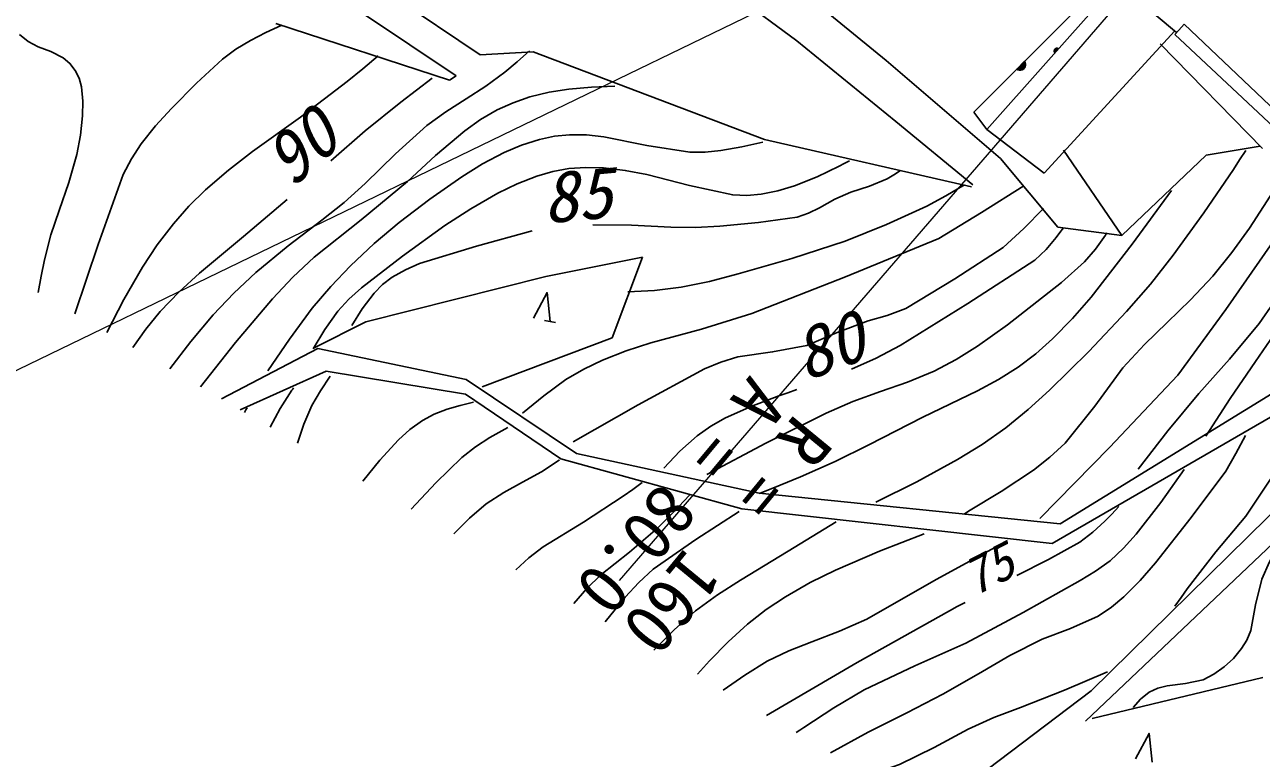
# Model space of a CAD drawing. Units: millimetres, scale not verified. Extents: x 40000 to 680000, y 20000 to 380000.
# Drawn here: x 475704 to 520174, y 237724 to 264095 of the extents above; entities that cross this region are included whole.
import ezdxf
from ezdxf.enums import TextEntityAlignment as Align

# ---------------------------------------------------------------- set-up
doc = ezdxf.new("R2010")
doc.units = ezdxf.units.MM
doc.header["$LTSCALE"] = 1000
for name, color, linetype, lineweight in [('M-BGD', 7, 'Continuous', 25), ('M-BMK-HTXT', 7, 'Continuous', 13), ('M-STR-HTXT', 7, 'Continuous', 13)]:
    doc.layers.add(name, color=color, linetype=linetype, lineweight=lineweight)
doc.styles.add('ＭＳ ゴシック', font='')
doc.styles.get('ＭＳ ゴシック').set_extended_font_data('MS Gothic')

msp = doc.modelspace()

# ---------------------------------------------------------------- linework, layer by layer
at = {"layer": 'M-BGD'}
for p, q in [((498063, 267522), (503471, 263516)), ((512760, 267464), (517129, 263815)), ((492083, 263015), (486147, 267001)), ((503001, 265826), (506688, 262806)), ((514604, 265166), (510298, 260334)), ((509832, 260949), (513805, 264921)), ((487890, 264492), (491215, 262263)), ((490975, 262100), (484734, 264143)), ((512364, 258760), (517065, 263871)), ((517205, 263895), (517069, 263748)), ((521428, 259657), (517069, 263749)), ((517205, 263895), (517399, 264112)), ((517399, 264112), (521768, 259960)), ((503471, 263516), (507037, 260615)), ((520215, 259640), (516533, 263407)), ((493983, 263126), (492083, 263015)), ((502307, 259968), (493983, 263126)), ((512728, 263155), (512809, 263245)), ((512827, 263246), (512730, 263138)), ((512732, 263122), (512842, 263245)), ((512784, 263236), (512734, 263181)), ((512857, 263242), (512737, 263108)), ((512743, 263096), (512869, 263238)), ((506688, 262806), (510797, 259284)), ((511674, 262756), (511406, 262487)), ((511430, 262477), (511685, 262731)), ((511692, 262703), (511459, 262470)), ((511490, 262465), (511696, 262671)), ((511696, 262636), (511525, 262465)), ((511576, 262481), (511682, 262586)), ((491215, 262263), (490975, 262100)), ((507037, 260615), (509795, 258338)), ((510298, 260334), (509832, 260949)), ((510298, 260334), (512364, 258760)), ((509753, 258270), (502307, 259968)), ((518190, 259401), (520132, 259725)), ((510797, 259284), (512863, 256820)), ((515164, 256523), (513066, 259582)), ((515164, 256523), (518190, 259401)), ((512863, 256820), (515164, 256523)), ((494443, 255050), (497923, 255745)), ((497923, 255745), (496829, 252839)), ((487968, 253413), (494443, 255050)), ((486115, 252480), (487968, 253413)), ((494394, 253465), (494787, 253389)), ((496829, 252839), (492155, 251083)), ((482776, 250644), (486242, 252455)), ((486242, 252455), (491578, 251346)), ((486540, 251637), (483453, 250251)), ((491552, 250819), (486540, 251637)), ((491578, 251346), (495547, 248678)), ((512946, 246148), (521404, 251354)), ((494978, 248484), (491552, 250819)), ((521812, 250743), (512651, 245444)), ((495547, 248678), (502115, 247255)), ((501487, 246692), (494978, 248484)), ((502115, 247255), (512946, 246148)), ((514060, 240153), (521103, 247078)), ((512651, 245444), (501487, 246692)), ((520839, 245685), (513854, 239053)), ((520235, 240631), (514096, 239158)), ((508321, 235813), (514060, 240153))]:
    msp.add_line(p, q, dxfattribs=at)
for points in [[(475517, 263745), (475831, 263498), (476181, 263300), (476648, 263133), (477091, 262910), (477326, 262703), (477517, 262454), (477659, 262169), (477744, 261864), (477794, 261352), (477784, 260822), (477713, 260125), (477582, 259435), (477293, 258424), (476941, 257413), (476648, 256539), (476410, 255642), (476293, 255056), (476191, 254467)], [(477509, 253702), (478342, 256199), (479245, 258708), (479542, 259279), (479890, 259817), (480406, 260460), (480980, 261078), (481879, 261993), (482810, 262856), (483295, 263217), (483821, 263534), (484374, 263813), (484949, 264078)], [(478655, 253036), (479273, 254223), (479944, 255384), (480471, 256177), (481052, 256941), (481604, 257571), (482200, 258160), (483026, 258870), (483892, 259535), (485617, 260771), (487302, 262052), (487858, 262508), (488419, 262976)], [(480919, 251722), (481674, 252712), (482478, 253666), (483225, 254446), (484015, 255184), (485181, 256146), (486390, 257066), (487186, 257702), (487952, 258390), (489042, 259453), (490168, 260467), (490848, 260969), (491574, 261430), (492292, 261886), (492972, 262389), (493414, 262762), (493855, 263152)], [(486709, 259203), (487950, 260280), (489233, 261314), (489787, 261742), (490351, 262173)], [(482019, 251083), (483288, 252677), (484614, 254245), (485341, 255017), (486109, 255745), (487804, 257077), (489467, 258461), (490475, 259390), (491535, 260285), (492098, 260685), (492692, 261032), (493264, 261291), (493871, 261500), (494563, 261670), (495266, 261780), (496089, 261848), (496924, 261883)], [(484447, 251652), (485220, 252796), (486046, 253911), (486708, 254688), (487422, 255433), (488272, 256227), (489167, 256980), (490275, 257825), (491424, 258626), (492171, 259090), (492947, 259500), (493565, 259763), (494215, 259973), (494751, 260087), (495293, 260142), (495908, 260134), (496532, 260065), (498078, 259756), (499619, 259511), (500173, 259509), (500737, 259568), (501494, 259707), (502244, 259872)], [(506309, 246931), (507791, 247668), (509247, 248461), (510132, 249008), (510982, 249604), (511789, 250257), (512558, 250958), (513968, 252350), (515331, 253781), (516193, 254774), (517011, 255808), (518113, 257331), (519170, 258896), (519396, 259237), (519621, 259579)], [(521454, 259531), (520629, 258140), (519752, 256780), (519118, 255906), (518430, 255061), (517633, 254205), (516791, 253390), (515972, 252595), (515199, 251762), (514183, 250388), (513124, 249057), (512573, 248550), (511979, 248087), (510824, 247315), (509650, 246603), (509564, 246552), (509479, 246501)], [(486074, 252442), (486495, 253139), (486963, 253795), (487365, 254233), (487820, 254638), (489294, 255779), (490807, 256873), (491745, 257479), (492714, 258034), (493408, 258372), (494126, 258654), (494691, 258818), (495269, 258922), (495888, 258967), (496521, 258952), (497301, 258860), (498077, 258708), (499611, 258312), (501164, 257975), (501669, 257959), (502186, 258003), (502788, 258123), (503390, 258304), (504207, 258632), (504989, 259011), (505175, 259106), (505369, 259206)], [(496132, 256899), (497530, 256891), (498938, 256822), (499825, 256805), (500707, 256848), (502091, 256983), (503484, 257181), (503896, 257320), (504288, 257515), (504840, 257823), (505416, 258074), (506081, 258286), (506720, 258553), (506960, 258694), (507203, 258851)], [(512210, 246341), (514711, 248894), (517177, 251498), (518900, 253862), (520582, 256272), (521449, 257564), (522309, 258875)], [(493606, 250125), (494370, 250756), (495169, 251336), (495805, 251711), (496481, 252038), (497339, 252375), (498224, 252658), (500045, 253155), (501848, 253710), (505222, 255033), (508576, 256413), (510114, 257340), (511639, 258299)], [(497396, 254487), (498350, 254544), (499309, 254663), (500336, 254869), (501358, 255136), (503292, 255694), (505210, 256311), (506691, 256914), (508145, 257571), (508826, 257942), (509499, 258345)], [(516947, 258132), (515527, 256204), (514053, 254306), (513386, 253538), (512664, 252800), (512066, 252267), (511431, 251782), (510723, 251337), (509974, 250937), (508003, 249990), (506064, 248992), (504848, 248390), (503607, 247842), (502877, 247543), (502134, 247247)], [(515744, 248113), (516815, 249494), (517934, 250840), (519035, 252076), (520092, 253353), (520612, 254094), (521087, 254877), (521965, 256517), (522844, 258157)], [(479595, 252490), (480058, 253149), (480578, 253781), (481259, 254487), (481992, 255158), (483567, 256482), (485142, 257809)], [(495432, 249096), (497769, 250432), (500152, 251724), (500743, 251968), (501352, 252154), (502598, 252331), (503825, 252568), (504919, 253036), (506039, 253449), (506723, 253644), (507391, 253897), (509159, 254966), (510895, 256086), (511632, 256771), (512342, 257488)], [(523665, 257323), (522823, 256224), (522024, 255082), (521024, 253521), (519972, 251992), (519055, 250662), (518184, 249298)], [(487463, 253278), (487843, 253883), (488268, 254448), (488571, 254753), (488920, 255019), (489393, 255287), (489903, 255507), (491948, 256131), (493955, 256687)], [(500239, 247921), (502360, 249050), (504520, 250131), (505490, 250551), (506482, 250915), (507453, 251250), (508409, 251644), (509200, 252066), (509964, 252541), (511048, 253307), (512106, 254128), (512985, 254830), (513819, 255575), (514217, 256032), (514573, 256534), (514600, 256575), (514628, 256616)], [(505437, 251711), (506327, 252109), (507190, 252561), (509624, 254068), (512033, 255630), (512435, 256014), (512801, 256446), (512935, 256620), (513067, 256795)], [(493999, 253541), (494488, 254463), (494598, 253426)], [(485512, 249055), (485743, 249739), (486032, 250405), (486339, 250938), (486683, 251465)], [(484528, 249627), (484892, 250301), (485312, 250952), (485340, 250993), (485373, 251043)], [(498689, 248159), (499268, 248760), (499890, 249318), (500377, 249661), (500906, 249959), (501850, 250381), (502824, 250749), (503142, 250865), (503470, 250982)], [(522547, 250910), (521107, 248653), (519613, 246424), (518540, 245140), (517514, 243815), (517291, 243508), (517064, 243192)], [(487864, 247690), (488476, 248446), (489144, 249176), (489554, 249546), (490006, 249872), (490433, 250098), (490898, 250275), (491361, 250409), (491842, 250528)], [(483699, 250323), (483657, 250245), (483610, 250159)], [(489596, 246684), (490483, 247627), (491426, 248541), (491910, 248925), (492429, 249259), (492751, 249439), (493077, 249614)], [(504683, 237925), (506041, 238668), (507429, 239358), (508724, 240030), (509999, 240760), (511134, 241413), (512294, 242010), (513315, 242394), (514306, 242831), (514787, 243154), (515235, 243528), (515822, 244116), (516366, 244747), (517653, 246376), (518894, 248046), (519257, 248677), (519602, 249331)], [(491133, 245792), (491699, 246358), (492301, 246873), (492933, 247283), (493610, 247650), (494284, 248022), (494924, 248444), (494932, 248449), (494940, 248455)], [(517399, 248100), (516561, 246923), (515670, 245778), (515222, 245278), (514735, 244825), (514213, 244445), (513655, 244114), (511612, 242959), (509543, 241857), (507711, 241051), (505898, 240187), (504798, 239537), (503717, 238830), (503584, 238740), (503443, 238645)], [(493360, 244499), (493835, 244932), (494351, 245321), (495802, 246208), (497228, 247150), (497570, 247392), (497912, 247634)], [(495455, 243283), (495916, 243822), (496419, 244316), (497455, 245128), (498462, 245993), (499038, 246576), (499605, 247184)], [(501394, 246592), (499837, 245585), (498307, 244522), (497786, 244043), (497299, 243513), (496932, 243075), (496575, 242632)], [(511387, 244291), (512527, 244865), (513652, 245499), (514121, 245850), (514551, 246246), (514802, 246503), (515056, 246773)], [(515562, 239554), (515834, 239852), (516140, 240097), (516452, 240240), (516793, 240329), (517447, 240410), (518080, 240548), (518472, 240750), (518839, 241009), (519169, 241313), (519465, 241668), (519658, 241974), (519798, 242312), (519967, 243245), (520195, 244165), (520468, 244789), (520799, 245395), (521106, 245897), (521429, 246399)], [(498330, 241613), (499060, 242341), (499828, 243021), (500617, 243597), (501443, 244125), (503160, 245174), (504883, 246224)], [(508053, 245795), (506443, 245169), (504856, 244488), (503954, 244040), (503069, 243533), (502368, 243068), (501695, 242548), (500997, 241911), (500333, 241222), (500116, 240987), (499894, 240744)], [(500821, 240168), (501597, 240715), (502409, 241214), (503189, 241586), (504007, 241909), (505009, 242289), (505986, 242722), (508487, 244150), (511010, 245530)], [(502377, 239264), (505646, 241168), (508957, 243026), (509236, 243176), (509523, 243328)], [(514644, 240837), (513095, 240167), (511513, 239550), (510559, 239190), (509630, 238774), (508408, 238108), (507164, 237499), (506612, 237306), (506039, 237138)], [(515650, 237698), (516139, 238619), (516249, 237582)]]:
    msp.add_lwpolyline(points, dxfattribs=at)
for points in [[(512749, 263084), (512737, 263105), (512730, 263127), (512727, 263156), (512732, 263180), (512742, 263203), (512763, 263226), (512784, 263239), (512808, 263247), (512837, 263247), (512860, 263243), (512882, 263233)], [(511664, 262781), (511685, 262737), (511696, 262693), (511700, 262634), (511686, 262586), (511663, 262542), (511619, 262499), (511575, 262476), (511527, 262462), (511469, 262465), (511424, 262476), (511381, 262498)]]:
    msp.add_lwpolyline(points, close=True, dxfattribs=at)
at = {"layer": 'M-BMK-HTXT'}
msp.add_line((519624, 270194), (497086, 244115), dxfattribs=at)
at = {"layer": 'M-STR-HTXT'}
msp.add_line((471309, 249693), (510955, 268885), dxfattribs=at)

# ---------------------------------------------------------------- texts
at = {"layer": 'M-BGD', "style": 'ＭＳ ゴシック', "oblique": 15}
for s, height, rotation, p in [('90', 1833, 41.749, (485681, 257781)), ('85', 1833, 5.249, (494457, 256401)), ('80', 1833, 20.249, (503963, 250756)), ('75', 1320, 27.249, (510034, 243176))]:
    msp.add_text(s, height=height, rotation=rotation, dxfattribs=at).set_placement(p, align=Align.BOTTOM_LEFT)
at = {"layer": 'M-BMK-HTXT', "style": 'ＭＳ ゴシック'}
for s, rotation, p in [('A = 80.0', 230.049, (501395, 251894)), ('R =  160', 230.549, (503006, 250501))]:
    msp.add_text(s, height=1833, rotation=rotation, dxfattribs=at).set_placement(p, align=Align.BOTTOM_LEFT)

doc.saveas('drawing.dxf')
